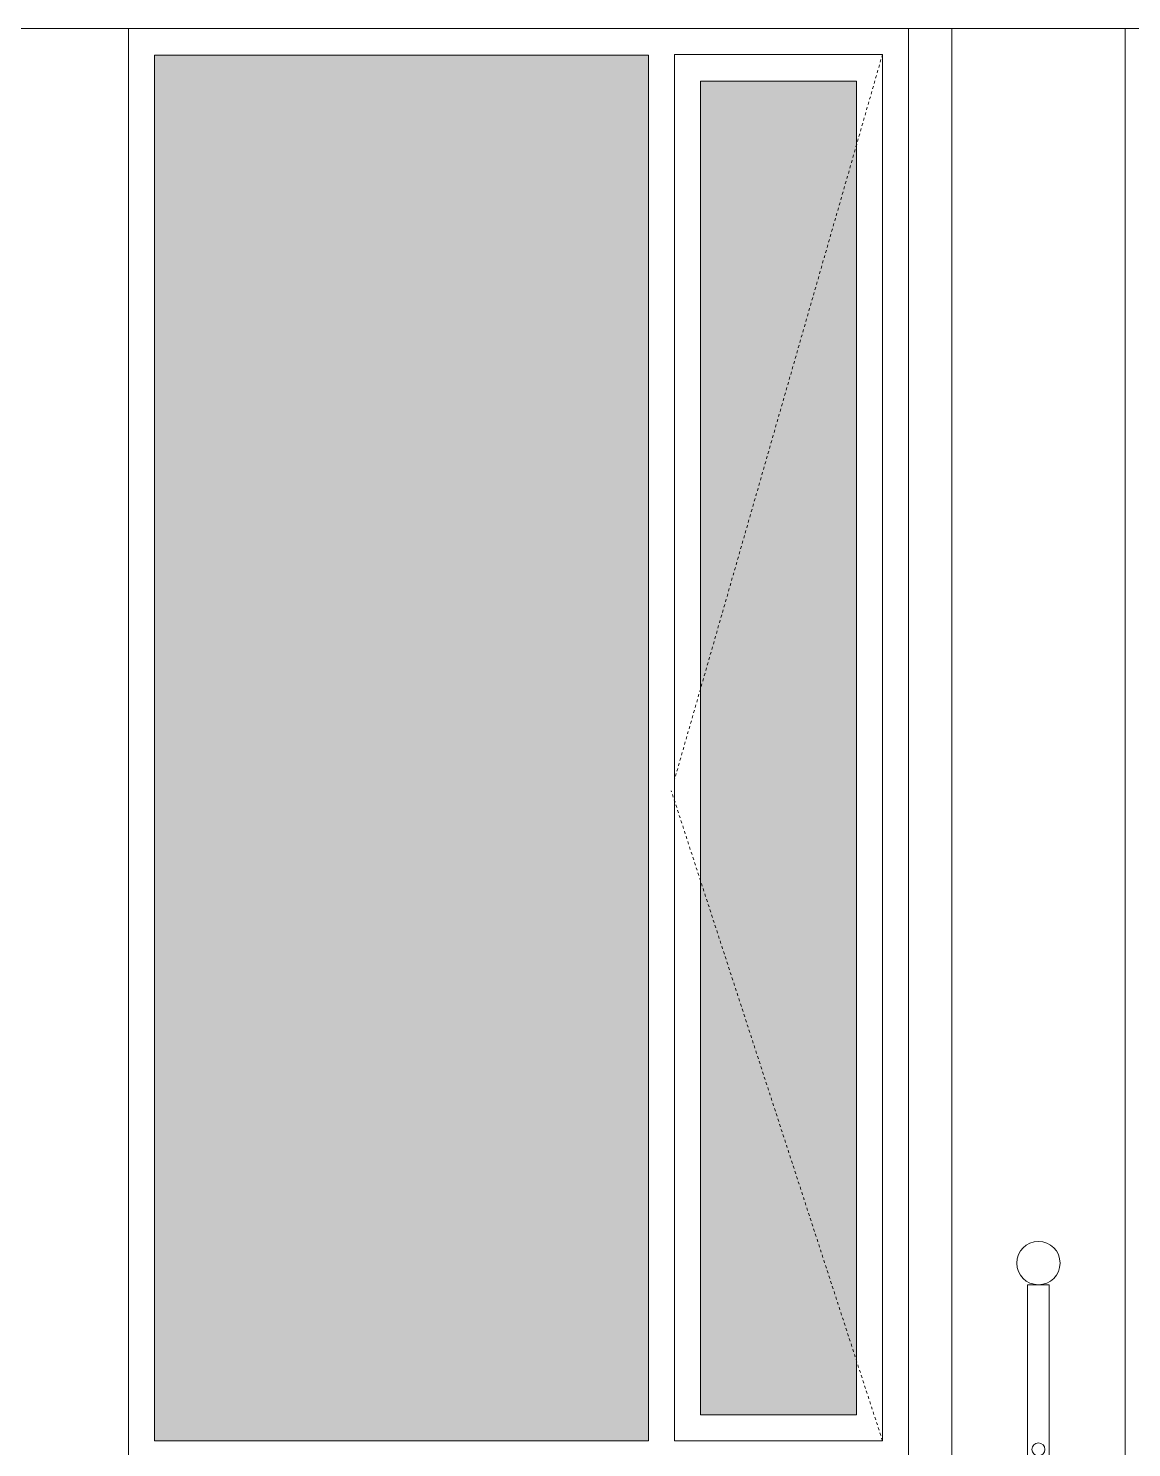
# Model space of a CAD drawing. Header units: millimetres. Extents: x -35517 to 139323, y -3702 to 5999.
# Drawn here: x 121086 to 122359, y 742 to 2380 of the extents above; entities that cross this region are included whole.
import ezdxf

# ---------------------------------------------------------------- set-up
doc = ezdxf.new("R2010")
doc.units = ezdxf.units.MM
doc.linetypes.add('Dash', pattern=[6.35, 3.175, -3.175])
for name, color, linetype, lineweight in [('A-FLOR-HRAL', 11, 'Continuous', 5), ('A-GLAZ', 151, 'Continuous', 5), ('A-GLAZ-HDLN', 1, 'Dash', 9), ('A-WALL', 113, 'Continuous', 9), ('I-WALL', 2, 'Continuous', 9), ('S-COLS', 52, 'Continuous', 5)]:
    doc.layers.add(name, color=color, linetype=linetype, lineweight=lineweight)

# ---------------------------------------------------------------- blocks, each defined once
blk = doc.blocks.new('W-01 900x2380 - 900-V562-GENERAL EAST ELEVATION')
at = {"layer": 'A-GLAZ'}
for points in [[(12655.7, 750), (13225.7, 750), (13225.7, 2349), (12655.7, 2349), (12655.7, 813.3)], [(13465.7, 780), (13465.7, 2319), (13285.7, 2319), (13285.7, 780)]]:
    blk.add_hatch(color=256, dxfattribs=at).paths.add_polyline_path(points)
for p, q in [((12655.7, 2349), (12655.7, 750)), ((12655.7, 2349), (13225.7, 2349)), ((13225.7, 750), (13225.7, 2349)), ((13495.7, 2350), (13255.7, 2350)), ((13255.7, 2350), (13255.7, 750)), ((13495.7, 750), (13495.7, 2350)), ((13285.7, 2319), (13465.7, 2319)), ((13285.7, 780), (13285.7, 2319)), ((13465.7, 2319), (13465.7, 780)), ((13465.7, 780), (13285.7, 780)), ((12655.7, 750), (13225.7, 750)), ((13255.7, 750), (13495.7, 750))]:
    blk.add_line(p, q, dxfattribs=at)
at = {"layer": 'A-GLAZ-HDLN'}
for p, q in [((13495.7, 2350), (13255.7, 1513)), ((13495.7, 750), (13252, 1500.1))]:
    blk.add_line(p, q, dxfattribs=at)
blk = doc.blocks.new('M_Concrete-Rectangular-Column - 200 x 300m-V608-GENERAL EAST ELEVATION')
at = {"layer": 'S-COLS'}
for p, q in [((13575.6718, 2380), (13575.6718, 0)), ((13775.6718, 2380), (13575.6718, 2380)), ((13775.6718, 2380), (13775.6718, 0))]:
    blk.add_line(p, q, dxfattribs=at)
blk = doc.blocks.new('Railing - 25mm-1115085-GENERAL EAST ELEVATION')
at = {"layer": 'A-FLOR-HRAL'}
for p, q in [((13663.1718, 930), (13663.1718, 0)), ((13663.1718, 930), (13688.1718, 930)), ((13688.1718, 0), (13688.1718, 930))]:
    blk.add_line(p, q, dxfattribs=at)
blk = doc.blocks.new('Railing - Railing-1356895-GENERAL EAST ELEVATION')
at = {"layer": 'A-FLOR-HRAL'}
for centre, radius, start, end in [((13675.6718, 955), 25, 360, 180), ((13675.6718, 955), 25, 180, 360), ((13675.6718, 740), 7.5, 0, 180), ((13675.6718, 740), 7.5, 180, 0), ((13675.6718, 520), 7.5, 0, 180), ((13675.6718, 520), 7.5, 180, 360), ((13675.6718, 300), 7.5, 0, 180), ((13675.6718, 300), 7.5, 180, 0), ((13675.6718, 80), 7.5, 0, 180), ((13675.6718, 80), 7.5, 180, 360)]:
    blk.add_arc(centre, radius, start, end, dxfattribs=at)
blk.add_blockref('Railing - 25mm-1115085-GENERAL EAST ELEVATION', (0, 0))
blk = doc.blocks.new('Top Rail Type - Top Rail_Internal_-1357121-GENERAL EAST ELEVATION')
at = {"layer": 'A-FLOR-HRAL'}
for start, end in [(360, 180), (180, 360)]:
    blk.add_arc((13675.6718, 955), 25, start, end, dxfattribs=at)

msp = doc.modelspace()

# ---------------------------------------------------------------- linework, layer by layer
at = {"layer": 'A-WALL'}
for p, q in [((121201.9, 0), (121201.9, 2380)), ((122101.9, 0), (122101.9, 2380))]:
    msp.add_line(p, q, dxfattribs=at)
at = {"layer": 'I-WALL'}
msp.add_line((116378.9, 2380), (129405.7, 2380), dxfattribs=at)

# ---------------------------------------------------------------- block references
at = {"layer": 'A-FLOR-HRAL'}
for name in ['Railing - Railing-1356895-GENERAL EAST ELEVATION', 'Top Rail Type - Top Rail_Internal_-1357121-GENERAL EAST ELEVATION']:
    msp.add_blockref(name, (108576.2, 0), dxfattribs=at)
at = {"layer": 'A-GLAZ'}
msp.add_blockref('W-01 900x2380 - 900-V562-GENERAL EAST ELEVATION', (108576.2, 0), dxfattribs=at)
at = {"layer": 'S-COLS'}
msp.add_blockref('M_Concrete-Rectangular-Column - 200 x 300m-V608-GENERAL EAST ELEVATION', (108576.2, 0), dxfattribs=at)

doc.saveas('drawing.dxf')
